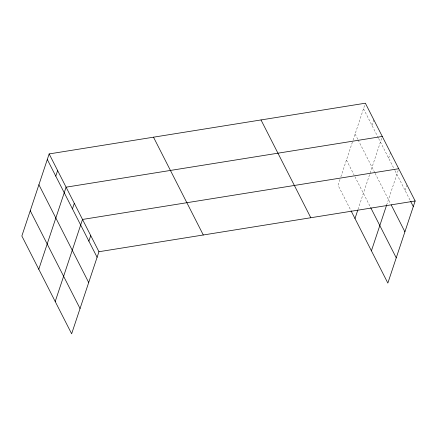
<?xml version="1.0" encoding="UTF-8"?>
<svg xmlns="http://www.w3.org/2000/svg" width="437" height="437" viewBox="0 0 437 437"><rect width="100%" height="100%" fill="white"/><g stroke="black" fill="none" stroke-linecap="round" stroke-linejoin="round"><path stroke-width="0.33" stroke-dasharray="2.19 1.64" d="M339.991 179.454L338.052 185.277L350.753 210.219M340.855 176.865L352.839 140.829M353.047 140.206L365.359 103.203M371.974 125.392L373.821 119.825M358.001 209.465L382.288 136.453M388.651 158.15L390.503 152.589M386.614 205.111L398.719 168.726M405.083 190.423L406.727 185.479M363.508 108.764L378.322 137.857M378.622 138.453L394.737 170.102M395.043 170.703L410.256 200.583M355.106 134.012L357.827 139.359M358.132 139.949L374.777 172.642M375.083 173.243L390.596 203.718M346.454 160.029L354.014 174.871M354.92 176.657L370.379 207.023"/><path stroke-width="0.66" d="M49.152 153.922L21.85 236.002L71.641 333.797L98.948 251.723L49.152 153.922L365.359 103.203L415.15 200.998L387.848 283.078L351.053 210.809M55.767 176.111L57.618 170.55M38.778 269.252L66.085 187.178L382.288 136.453M72.449 208.875L74.301 203.314M55.209 301.525L82.517 219.45L398.719 168.726M88.88 241.148L90.732 235.587M354.986 218.527L357.783 210.115M371.417 250.805L386.614 205.111M98.948 251.723L415.15 200.998M410.562 201.178L413.298 206.559M391.208 204.915L404.902 231.812M370.685 207.624L396.244 257.825M261.009 119.94L310.8 217.735M153.502 137.185L203.292 234.98M47.305 159.489L97.096 257.284M38.904 184.736L88.695 282.531M30.251 210.754L80.042 308.549"/></g></svg>
